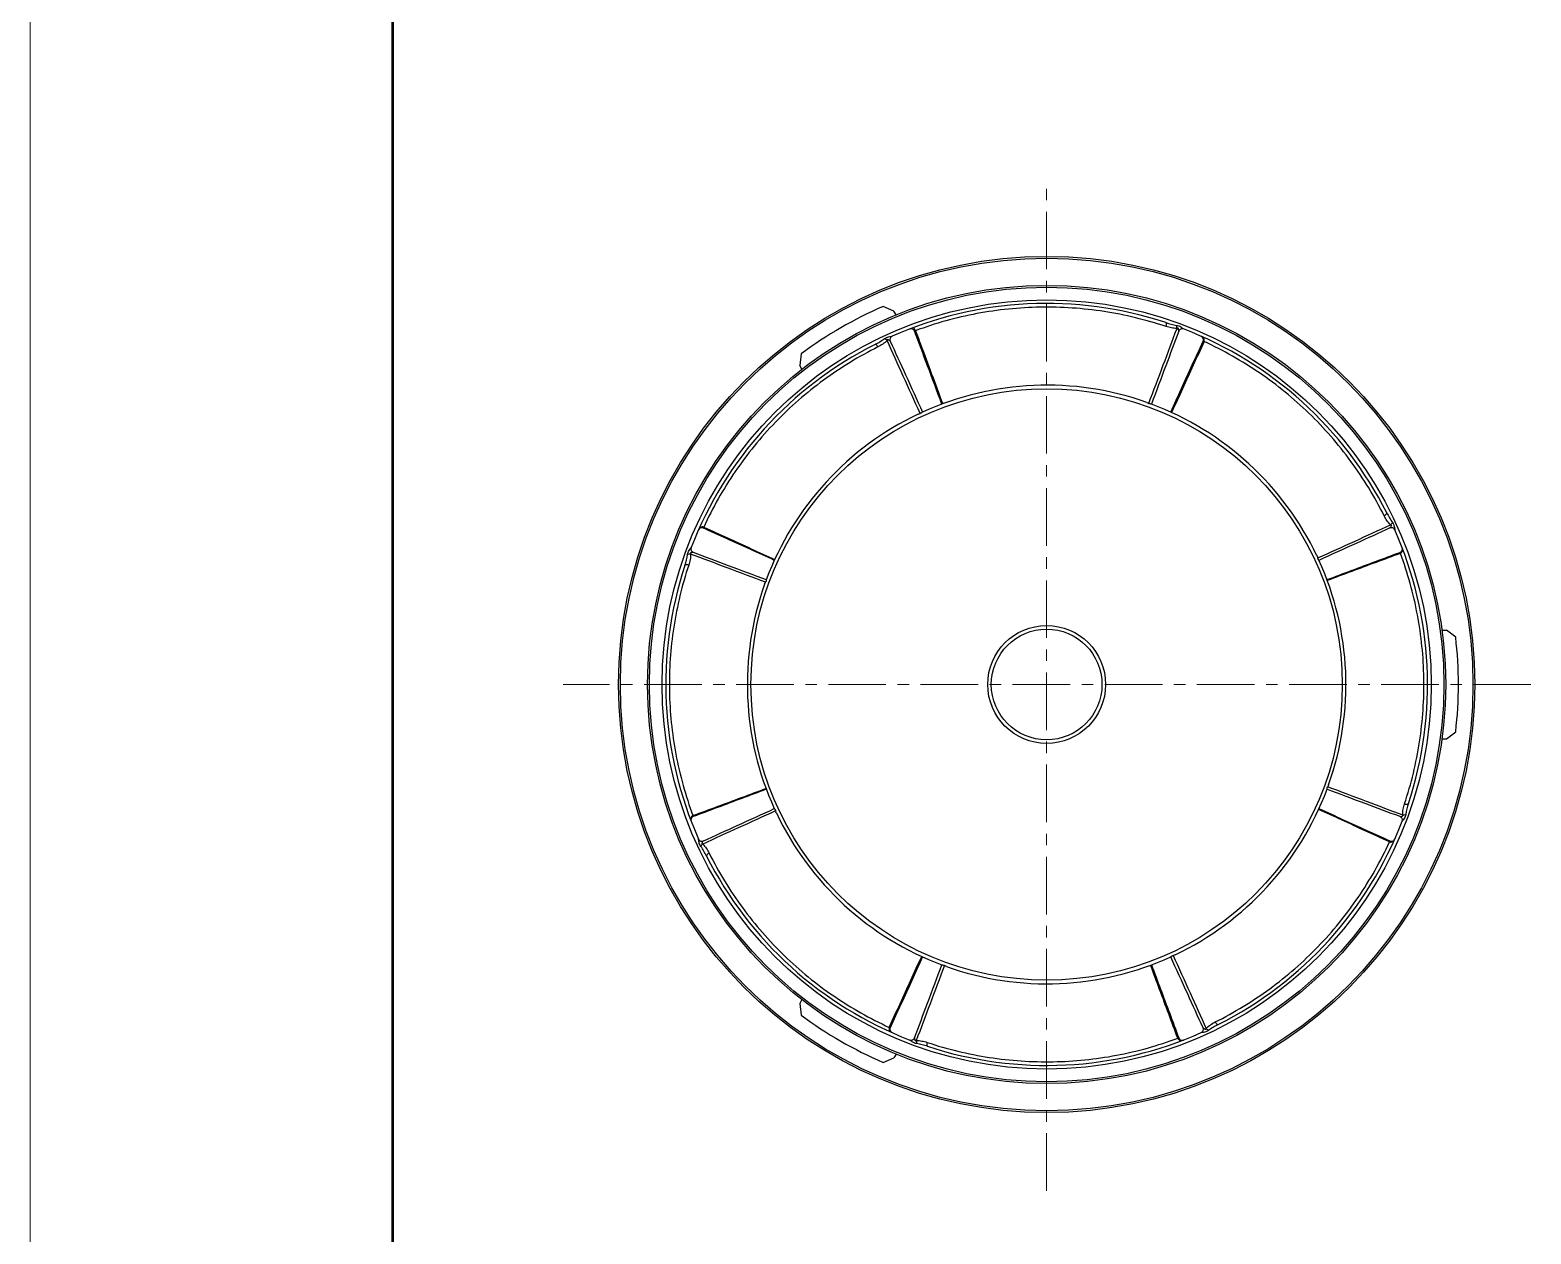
# Model space of a CAD drawing. Header units: millimetres. Extents: x 2517 to 6633, y 792 to 3241.
# Drawn here: x 2550.6 to 2633.3, y 944.8 to 1011.2 of the extents above; entities that cross this region are included whole.
import ezdxf

# ---------------------------------------------------------------- set-up
doc = ezdxf.new("R2010")
doc.units = ezdxf.units.MM
doc.linetypes.add('CENTER', pattern=[50.8, 31.75, -6.35, 6.35, -6.35])
for name, color, linetype, lineweight in [('中心线', 1, 'CENTER', 9), ('实线', 7, 'Continuous', 25), ('引导线', 6, 'Continuous', 9), ('粗实线', 9, 'Continuous', 50)]:
    doc.layers.add(name, color=color, linetype=linetype, lineweight=lineweight)

msp = doc.modelspace()

# ---------------------------------------------------------------- linework, layer by layer
at = {"layer": '中心线', "ltscale": 0.1}
for p, q in [((2606.6398, 947.2024), (2606.6398, 1002.5604)), ((2633.341, 975.1175), (2579.9779, 975.1175))]:
    msp.add_line(p, q, dxfattribs=at)
at = {"layer": '实线'}
for p, q in [((2598.2203, 995.7006), (2597.6222, 995.9495)), ((2598.3407, 995.4921), (2598.2203, 995.7006)), ((2593.1076, 993.343), (2593.0241, 992.7006)), ((2593.1445, 992.4921), (2593.0241, 992.7006)), ((2625.7875, 983.7047), (2625.8319, 983.6419)), ((2628.4343, 978.1175), (2628.6751, 978.1175)), ((2629.1897, 977.724), (2628.6751, 978.1175)), ((2628.6751, 972.1175), (2629.1897, 972.511)), ((2628.4343, 972.1175), (2628.6751, 972.1175)), ((2593.1445, 957.7429), (2593.0241, 957.5344)), ((2593.0241, 957.5344), (2593.1076, 956.892)), ((2597.6222, 954.2855), (2598.2203, 954.5344)), ((2598.3407, 954.7429), (2598.2203, 954.5344))]:
    msp.add_line(p, q, dxfattribs=at)
at = {"layer": '实线', "flags": 128}
for points in [[(2599.4114, 994.6195), (2599.3963, 994.6557), (2599.3787, 994.6895), (2599.3594, 994.7195), (2599.3392, 994.7446), (2599.3187, 994.7637), (2599.2989, 994.7762), (2599.2804, 994.7816), (2599.264, 994.7796)], [(2613.2209, 994.8487), (2613.2317, 994.8863), (2613.2391, 994.9234), (2613.2428, 994.9587), (2613.2428, 994.9907), (2613.239, 995.0182), (2613.2315, 995.0401), (2613.2207, 995.0557), (2613.2069, 995.0643)], [(2597.3413, 993.7231), (2597.3223, 993.7573), (2597.3013, 993.7888), (2597.2791, 993.8164), (2597.2564, 993.839), (2597.2343, 993.8557), (2597.2134, 993.866), (2597.1948, 993.8693), (2597.179, 993.8657)], [(2625.2454, 984.4161), (2625.2796, 984.435), (2625.3111, 984.456), (2625.3387, 984.4783), (2625.3613, 984.5009), (2625.378, 984.5231), (2625.3882, 984.5439), (2625.3916, 984.5626), (2625.3879, 984.5784)], [(2586.9086, 981.6986), (2586.871, 981.7094), (2586.8339, 981.7168), (2586.7987, 981.7205), (2586.7667, 981.7205), (2586.7392, 981.7167), (2586.7172, 981.7092), (2586.7016, 981.6984), (2586.6931, 981.6846)], [(2626.371, 968.5365), (2626.4086, 968.5257), (2626.4457, 968.5183), (2626.481, 968.5145), (2626.513, 968.5145), (2626.5405, 968.5184), (2626.5624, 968.5258), (2626.578, 968.5367), (2626.5866, 968.5504)], [(2588.0342, 965.819), (2588, 965.8), (2587.9686, 965.779), (2587.941, 965.7568), (2587.9184, 965.7341), (2587.9016, 965.712), (2587.8914, 965.6911), (2587.888, 965.6725), (2587.8917, 965.6567)], [(2615.9384, 956.5119), (2615.9573, 956.4778), (2615.9783, 956.4463), (2616.0006, 956.4187), (2616.0232, 956.3961), (2616.0454, 956.3793), (2616.0662, 956.3691), (2616.0849, 956.3657), (2616.1007, 956.3694)], [(2600.0587, 955.3863), (2600.048, 955.3488), (2600.0406, 955.3116), (2600.0368, 955.2764), (2600.0368, 955.2444), (2600.0407, 955.2169), (2600.0481, 955.1949), (2600.059, 955.1794), (2600.0727, 955.1708)]]:
    msp.add_lwpolyline(points, dxfattribs=at)
at = {"layer": '实线'}
for radius in [23.6, 23.5, 22, 21.9, 21.2, 16.3, 3.25, 3.05]:
    msp.add_circle((2606.6398, 975.1175), radius, dxfattribs=at)
for centre, radius, start, end in [((2606.6398, 975.1175), 22.7, 113.406579, 126.593421), ((2606.6398, 975.1175), 21, 71.776882, 113.949176), ((2599.1685, 994.5294), 0.2, 20.5, 111.050929), ((2613.3872, 994.7626), 0.4416, 357.935503, 20.031796), ((2614.1111, 994.5294), 0.2, 68.949071, 159.5), ((2614.1111, 994.5294), 0.2, 68.953832, 159.499877), ((2606.6398, 975.1175), 21, 26.776882, 68.949176), ((2606.6398, 975.1175), 21, 116.776882, 158.949176), ((2597.5197, 993.7797), 0.4416, 42.936558, 65.030763), ((2598.1966, 994.1268), 0.2, 113.949071, 204.5), ((2598.1966, 994.1268), 0.2, 113.952642, 204.50108), ((2614.757, 992.8133), 1.3298, 65.024338, 67.571015), ((2613.8917, 990.9149), 3.4171, 65.311396, 66.302282), ((2606.6398, 975.1175), 16.5, 70.424279, 114.508008), ((2606.6398, 975.1175), 16.5, 25.424279, 69.508008), ((2606.6398, 975.1175), 16.5, 115.424279, 159.508008), ((2625.302, 984.2376), 0.4416, 312.936558, 335.030763), ((2590.8425, 982.3694), 3.4171, 155.311396, 156.302282), ((2588.9441, 983.2348), 1.3298, 155.024338, 157.571015), ((2625.6491, 983.5608), 0.2, 23.949071, 114.5), ((2625.6491, 983.5608), 0.2, 23.952642, 114.50108), ((2606.6398, 975.1175), 21, 341.776882, 23.949176), ((2586.9948, 981.8649), 0.4416, 87.935503, 110.031796), ((2587.228, 982.5888), 0.2, 158.949071, 249.5), ((2587.228, 982.5888), 0.2, 158.953832, 249.499877), ((2624.8891, 981.8893), 1.3333, 20.028598, 22.568577), ((2622.883, 981.1392), 3.476, 20.320157, 21.294252), ((2606.6398, 975.1175), 21, 161.776882, 203.949176), ((2606.6398, 975.1175), 16.5, 340.424279, 24.508008), ((2606.6398, 975.1175), 16.5, 160.424279, 204.508008), ((2606.6398, 975.1175), 22.7, 353.406579, 6.593421), ((2606.6398, 975.1175), 16.5, 295.424279, 339.508008), ((2590.3966, 969.0959), 3.476, 200.320157, 201.294252), ((2588.3905, 968.3458), 1.3333, 200.028598, 202.568577), ((2606.6398, 975.1175), 16.5, 205.424279, 249.508008), ((2606.6398, 975.1175), 21, 296.776882, 338.949176), ((2626.0517, 967.6462), 0.2, 338.949071, 69.5), ((2626.0517, 967.6462), 0.2, 338.953832, 69.499877), ((2626.2849, 968.3702), 0.4416, 267.935503, 290.031796), ((2587.6306, 966.6743), 0.2, 203.949071, 294.5), ((2587.6306, 966.6743), 0.2, 203.952642, 294.50108), ((2587.9776, 965.9974), 0.4416, 132.936558, 155.030763), ((2624.3356, 967.0003), 1.3298, 335.024338, 337.571015), ((2622.4372, 967.8657), 3.4171, 335.311396, 336.302282), ((2606.6398, 975.1175), 21, 206.776882, 248.949176), ((2606.6398, 975.1175), 16.5, 250.424279, 294.508008), ((2606.6398, 975.1175), 22.7, 233.406579, 246.593421), ((2599.388, 959.3202), 3.4171, 245.311396, 246.302282), ((2598.5226, 957.4218), 1.3298, 245.024338, 247.571015), ((2606.6398, 975.1175), 21, 251.776882, 293.949176), ((2615.083, 956.1083), 0.2, 293.949071, 24.5), ((2615.0831, 956.1083), 0.2, 293.952642, 24.50108), ((2615.7599, 956.4553), 0.4416, 222.936558, 245.030763), ((2599.1685, 955.7057), 0.2, 248.949071, 339.5), ((2599.1685, 955.7057), 0.2, 248.953832, 339.499877), ((2599.8925, 955.4725), 0.4416, 177.935503, 200.031796), ((2613.4116, 956.8682), 1.3333, 290.028598, 292.568577), ((2612.6615, 958.8743), 3.476, 290.320157, 291.294252)]:
    msp.add_arc(centre, radius, start, end, dxfattribs=at)
for points, knots in [([(2613.2209, 994.8487), (2612.1126, 995.2182), (2610.9709, 995.4954), (2609.2187, 995.7649), (2608.6316, 995.8296), (2607.4596, 995.9088), (2606.8737, 995.9236), (2605.1188, 995.8938), (2603.9525, 995.7755), (2602.2192, 995.4495), (2601.6436, 995.3157), (2600.5137, 995.002), (2599.9577, 994.822), (2599.4114, 994.6195)], [0, 0, 0, 0, 0.25, 0.25, 0.375, 0.375, 0.5, 0.5, 0.75, 0.75, 0.875, 0.875, 1, 1, 1, 1]), ([(2612.2745, 990.6138), (2612.54, 991.3193), (2612.8054, 992.0249), (2613.0708, 992.7305), (2613.3234, 993.4026), (2613.576, 994.0746), (2613.8285, 994.7467)], [0, 0, 0, 0, 0.0022615971, 0.0022615971, 0.0022615971, 0.0044154381, 0.0044154381, 0.0044154381, 0.0044154381]), ([(2613.8285, 994.7467), (2613.7234, 994.7429), (2613.6211, 994.7536), (2613.419, 994.7898), (2613.319, 994.816), (2613.2209, 994.8487)], [0, 0, 0, 0, 0.5, 0.5, 1, 1, 1, 1]), ([(2613.802, 994.9139), (2613.8821, 994.9019), (2613.9629, 994.8725), (2614.0657, 994.8087), (2614.0977, 994.785), (2614.1398, 994.7516), (2614.153, 994.7408), (2614.1742, 994.7231), (2614.1823, 994.7163), (2614.1829, 994.716)], [0, 0, 0, 0, 0.5, 0.5, 0.75, 0.75, 0.875, 0.875, 1, 1, 1, 1]), ([(2613.9238, 994.5994), (2613.9235, 994.5997), (2613.9223, 994.6173), (2613.9188, 994.653), (2613.9165, 994.6727), (2613.9083, 994.7127), (2613.9039, 994.7348), (2613.8805, 994.7579), (2613.8686, 994.7609), (2613.8472, 994.7571), (2613.8375, 994.7522), (2613.8285, 994.7467)], [0, 0, 0, 0, 0.25, 0.25, 0.5, 0.5, 0.75, 0.75, 0.875, 0.875, 1, 1, 1, 1]), ([(2597.8431, 994.0806), (2597.7715, 994.0037), (2597.6915, 993.9389), (2597.523, 993.8215), (2597.4338, 993.7694), (2597.3413, 993.7231)], [0, 0, 0, 0, 0.5, 0.5, 1, 1, 1, 1]), ([(2597.7062, 994.1801), (2597.7712, 994.2283), (2597.8492, 994.2646), (2597.9669, 994.2921), (2598.0064, 994.298), (2598.0597, 994.3042), (2598.0767, 994.3059), (2598.1041, 994.3084), (2598.1148, 994.3093), (2598.1154, 994.3096)], [0, 0, 0, 0, 0.5, 0.5, 0.75, 0.75, 0.875, 0.875, 1, 1, 1, 1]), ([(2598.0146, 994.0439), (2598.0142, 994.0438), (2598.0009, 994.0555), (2597.9732, 994.0782), (2597.9576, 994.0905), (2597.9235, 994.1129), (2597.9047, 994.1255), (2597.8719, 994.1253), (2597.8614, 994.119), (2597.849, 994.1012), (2597.8456, 994.0909), (2597.8431, 994.0806)], [0, 0, 0, 0, 0.25, 0.25, 0.5, 0.5, 0.75, 0.75, 0.875, 0.875, 1, 1, 1, 1]), ([(2599.6666, 990.0593), (2599.3555, 990.746), (2599.0442, 991.4326), (2598.7329, 992.1192), (2598.4364, 992.773), (2598.1398, 993.4268), (2597.8431, 994.0806)], [0, 0, 0, 0, 0.0022615971, 0.0022615971, 0.0022615971, 0.0044154381, 0.0044154381, 0.0044154381, 0.0044154381]), ([(2598.0146, 994.0438), (2598.2978, 993.4224), (2598.5811, 992.8009), (2598.8643, 992.1794), (2599.1753, 991.4969), (2599.4863, 990.8144), (2599.7974, 990.1319)], [0.0002009624, 0.0002009624, 0.0002009624, 0.0002009624, 0.0022498948, 0.0022498948, 0.0022498948, 0.0045000334, 0.0045000334, 0.0045000334, 0.0045000334]), ([(2599.4114, 994.6195), (2599.4075, 994.618), (2599.4037, 994.6166), (2599.4001, 994.6153), (2599.3912, 994.612), (2599.3831, 994.6089), (2599.3766, 994.6065), (2599.37, 994.6041), (2599.3648, 994.6022), (2599.3613, 994.601), (2599.3578, 994.5998), (2599.3559, 994.5992), (2599.3558, 994.5994)], [0, 0, 0, 0, 0.0000137191, 0.0000137191, 0.0000137191, 0.00004769988, 0.00004769988, 0.00004769988, 0.00008168269, 0.00008168269, 0.00008168269, 0.0001156705, 0.0001156705, 0.0001156705, 0.0001156705]), ([(2600.8614, 990.5726), (2600.5988, 991.275), (2600.3362, 991.9773), (2600.0736, 992.6797), (2599.8344, 993.3196), (2599.5951, 993.9595), (2599.3558, 994.5994)], [0, 0, 0, 0, 0.0022495988, 0.0022495988, 0.0022495988, 0.0042992221, 0.0042992221, 0.0042992221, 0.0042992221]), ([(2599.4114, 994.6195), (2599.5042, 994.37), (2599.597, 994.1206), (2599.6898, 993.8712), (2600.0965, 992.7777), (2600.503, 991.6841), (2600.9092, 990.5904)], [0.0002015831, 0.0002015831, 0.0002015831, 0.0002015831, 0.001, 0.001, 0.001, 0.0045001574, 0.0045001574, 0.0045001574, 0.0045001574]), ([(2613.9238, 994.5994), (2613.6846, 993.9597), (2613.4454, 993.32), (2613.2063, 992.6802), (2612.9436, 991.9777), (2612.6809, 991.2752), (2612.4182, 990.5726)], [0.0002009624, 0.0002009624, 0.0002009624, 0.0002009624, 0.0022498948, 0.0022498948, 0.0022498948, 0.0045000334, 0.0045000334, 0.0045000334, 0.0045000334]), ([(2613.4823, 990.1319), (2613.6802, 990.5663), (2613.8782, 991.0006), (2614.0761, 991.435), (2614.4722, 992.3042), (2614.8683, 993.1733), (2615.2644, 994.0425)], [0, 0, 0, 0, 0.0014321258, 0.0014321258, 0.0014321258, 0.0042976999, 0.0042976999, 0.0042976999, 0.0042976999]), ([(2615.3185, 994.0187), (2614.921, 993.1502), (2614.5234, 992.2817), (2614.1256, 991.4134), (2613.9266, 990.9791), (2613.7277, 990.5449), (2613.5286, 990.1107)], [0, 0, 0, 0, 0.002865554, 0.002865554, 0.002865554, 0.0042985741, 0.0042985741, 0.0042985741, 0.0042985741]), ([(2615.3189, 994.0196), (2615.3322, 994.0488), (2615.3357, 994.0815), (2615.3267, 994.1426), (2615.3148, 994.1713), (2615.2661, 994.248), (2615.2179, 994.2857), (2615.1642, 994.3096)], [0, 0, 0, 0, 0.25, 0.25, 0.5, 0.5, 1, 1, 1, 1]), ([(2615.265, 994.0438), (2615.2783, 994.073), (2615.2839, 994.1047), (2615.2819, 994.1627), (2615.2747, 994.1893), (2615.2417, 994.259), (2615.2058, 994.2911), (2615.1642, 994.3096)], [0, 0, 0, 0, 0.25, 0.25, 0.5, 0.5, 1, 1, 1, 1]), ([(2625.2454, 984.4161), (2624.723, 985.461), (2624.1117, 986.4644), (2623.0632, 987.8939), (2622.6938, 988.3548), (2621.9211, 989.2396), (2621.5172, 989.6643), (2620.2552, 990.8842), (2619.3469, 991.6252), (2617.8907, 992.6204), (2617.389, 992.9327), (2616.3683, 993.5099), (2615.8479, 993.7757), (2615.3185, 994.0187)], [0, 0, 0, 0, 0.25, 0.25, 0.375, 0.375, 0.5, 0.5, 0.75, 0.75, 0.875, 0.875, 1, 1, 1, 1]), ([(2597.3413, 993.7231), (2596.2963, 993.2007), (2595.293, 992.5894), (2593.8634, 991.5409), (2593.4025, 991.1715), (2592.5177, 990.3988), (2592.093, 989.9949), (2590.8732, 988.7329), (2590.1321, 987.8246), (2589.137, 986.3684), (2588.8246, 985.8667), (2588.2475, 984.846), (2587.9817, 984.3256), (2587.7386, 983.7962)], [0, 0, 0, 0, 0.25, 0.25, 0.375, 0.375, 0.5, 0.5, 0.75, 0.75, 0.875, 0.875, 1, 1, 1, 1]), ([(2612.4161, 990.5734), (2612.4139, 990.5742), (2612.4098, 990.5748), (2612.4043, 990.5755), (2612.3987, 990.5761), (2612.3915, 990.5767), (2612.3834, 990.5777), (2612.3749, 990.5787), (2612.365, 990.5801), (2612.3547, 990.5822), (2612.3443, 990.5843), (2612.3331, 990.5873), (2612.3223, 990.5911), (2612.3123, 990.5946), (2612.3023, 990.5989), (2612.2931, 990.6035), (2612.2865, 990.6068), (2612.2802, 990.6103), (2612.2745, 990.6138)], [0, 0, 0, 0, 0.00003213243, 0.00003213243, 0.00003213243, 0.00006413439, 0.00006413439, 0.00006413439, 0.00009796916, 0.00009796916, 0.00009796916, 0.00013237075, 0.00013237075, 0.00013237075, 0.00016431008, 0.00016431008, 0.00016431008, 0.00018722294, 0.00018722294, 0.00018722294, 0.00018722294]), ([(2599.7953, 990.1309), (2599.7932, 990.13), (2599.7899, 990.1275), (2599.7855, 990.124), (2599.7811, 990.1205), (2599.7756, 990.1159), (2599.7692, 990.1108), (2599.7624, 990.1055), (2599.7545, 990.0995), (2599.7457, 990.0937), (2599.7368, 990.0879), (2599.7268, 990.0821), (2599.7165, 990.0771), (2599.7069, 990.0725), (2599.6968, 990.0684), (2599.6871, 990.0652), (2599.6801, 990.0629), (2599.6731, 990.061), (2599.6666, 990.0593)], [0, 0, 0, 0, 0.00003213243, 0.00003213243, 0.00003213243, 0.00006413439, 0.00006413439, 0.00006413439, 0.00009796916, 0.00009796916, 0.00009796916, 0.00013237075, 0.00013237075, 0.00013237075, 0.00016431008, 0.00016431008, 0.00016431008, 0.00018722294, 0.00018722294, 0.00018722294, 0.00018722294]), ([(2621.5816, 982.0908), (2622.2683, 982.4019), (2622.9549, 982.7131), (2623.6415, 983.0245), (2624.2953, 983.321), (2624.9491, 983.6176), (2625.6029, 983.9143)], [0, 0, 0, 0, 0.0022615971, 0.0022615971, 0.0022615971, 0.0044154381, 0.0044154381, 0.0044154381, 0.0044154381]), ([(2625.6029, 983.9143), (2625.526, 983.9859), (2625.4612, 984.0659), (2625.3438, 984.2344), (2625.2917, 984.3235), (2625.2454, 984.4161)], [0, 0, 0, 0, 0.5, 0.5, 1, 1, 1, 1]), ([(2625.5661, 983.7428), (2625.5661, 983.7431), (2625.5778, 983.7564), (2625.6005, 983.7842), (2625.6128, 983.7998), (2625.6352, 983.8338), (2625.6478, 983.8526), (2625.6476, 983.8854), (2625.6413, 983.896), (2625.6235, 983.9084), (2625.6132, 983.9117), (2625.6029, 983.9143)], [0, 0, 0, 0, 0.25, 0.25, 0.5, 0.5, 0.75, 0.75, 0.875, 0.875, 1, 1, 1, 1]), ([(2625.7024, 984.0512), (2625.7506, 983.9862), (2625.7869, 983.9082), (2625.8144, 983.7904), (2625.8203, 983.751), (2625.8265, 983.6976), (2625.8282, 983.6806), (2625.8307, 983.6532), (2625.8316, 983.6426), (2625.8318, 983.642)], [0, 0, 0, 0, 0.5, 0.5, 0.75, 0.75, 0.875, 0.875, 1, 1, 1, 1]), ([(2587.7377, 983.7967), (2587.7085, 983.81), (2587.6759, 983.8134), (2587.6148, 983.8044), (2587.586, 983.7925), (2587.5093, 983.7438), (2587.4716, 983.6956), (2587.4478, 983.6419)], [0, 0, 0, 0, 0.25, 0.25, 0.5, 0.5, 1, 1, 1, 1]), ([(2587.7135, 983.7427), (2587.6843, 983.756), (2587.6527, 983.7616), (2587.5947, 983.7596), (2587.568, 983.7525), (2587.4984, 983.7194), (2587.4662, 983.6835), (2587.4478, 983.6419)], [0, 0, 0, 0, 0.25, 0.25, 0.5, 0.5, 1, 1, 1, 1]), ([(2591.6255, 981.96), (2591.1911, 982.1579), (2590.7567, 982.3559), (2590.3223, 982.5538), (2589.4532, 982.9499), (2588.584, 983.346), (2587.7149, 983.7421)], [0, 0, 0, 0, 0.0014321258, 0.0014321258, 0.0014321258, 0.0042976999, 0.0042976999, 0.0042976999, 0.0042976999]), ([(2587.7386, 983.7962), (2588.6072, 983.3987), (2589.4756, 983.0011), (2590.344, 982.6033), (2590.7782, 982.4043), (2591.2125, 982.2054), (2591.6467, 982.0063)], [0, 0, 0, 0, 0.002865554, 0.002865554, 0.002865554, 0.0042985741, 0.0042985741, 0.0042985741, 0.0042985741]), ([(2625.5661, 983.7427), (2624.9447, 983.4595), (2624.3232, 983.1763), (2623.7017, 982.8931), (2623.0192, 982.582), (2622.3367, 982.271), (2621.6542, 981.96)], [0.0002009624, 0.0002009624, 0.0002009624, 0.0002009624, 0.0022498948, 0.0022498948, 0.0022498948, 0.0045000334, 0.0045000334, 0.0045000334, 0.0045000334]), ([(2586.8435, 982.2798), (2586.8554, 982.3598), (2586.8849, 982.4406), (2586.9487, 982.5434), (2586.9724, 982.5754), (2587.0057, 982.6176), (2587.0166, 982.6307), (2587.0342, 982.6519), (2587.0411, 982.66), (2587.0413, 982.6606)], [0, 0, 0, 0, 0.5, 0.5, 0.75, 0.75, 0.875, 0.875, 1, 1, 1, 1]), ([(2587.0107, 982.3062), (2587.0144, 982.2012), (2587.0037, 982.0988), (2586.9675, 981.8967), (2586.9414, 981.7968), (2586.9086, 981.6986)], [0, 0, 0, 0, 0.5, 0.5, 1, 1, 1, 1]), ([(2587.1579, 982.4015), (2587.1577, 982.4012), (2587.14, 982.4), (2587.1043, 982.3965), (2587.0846, 982.3942), (2587.0447, 982.386), (2587.0225, 982.3816), (2586.9995, 982.3582), (2586.9964, 982.3463), (2587.0003, 982.3249), (2587.0052, 982.3153), (2587.0107, 982.3062)], [0, 0, 0, 0, 0.25, 0.25, 0.5, 0.5, 0.75, 0.75, 0.875, 0.875, 1, 1, 1, 1]), ([(2591.1435, 980.7522), (2590.438, 981.0177), (2589.7324, 981.2831), (2589.0268, 981.5485), (2588.3548, 981.8011), (2587.6827, 982.0537), (2587.0107, 982.3062)], [0, 0, 0, 0, 0.0022615971, 0.0022615971, 0.0022615971, 0.0044154381, 0.0044154381, 0.0044154381, 0.0044154381]), ([(2587.1579, 982.4015), (2587.7977, 982.1623), (2588.4374, 981.9231), (2589.0771, 981.684), (2589.7797, 981.4213), (2590.4822, 981.1586), (2591.1847, 980.896)], [0.0002009624, 0.0002009624, 0.0002009624, 0.0002009624, 0.0022498948, 0.0022498948, 0.0022498948, 0.0045000334, 0.0045000334, 0.0045000334, 0.0045000334]), ([(2622.0949, 980.896), (2622.542, 981.0631), (2622.9892, 981.2303), (2623.4363, 981.3975), (2624.3309, 981.732), (2625.2256, 982.0665), (2626.1203, 982.401)], [0, 0, 0, 0, 0.0014321258, 0.0014321258, 0.0014321258, 0.0042976999, 0.0042976999, 0.0042976999, 0.0042976999]), ([(2626.1417, 982.3459), (2625.2465, 982.0128), (2624.3513, 981.6799), (2623.456, 981.3472), (2623.0082, 981.1808), (2622.5605, 981.0145), (2622.1127, 980.8482)], [0, 0, 0, 0, 0.002865554, 0.002865554, 0.002865554, 0.0042985741, 0.0042985741, 0.0042985741, 0.0042985741]), ([(2626.1217, 982.4015), (2626.1517, 982.4127), (2626.1781, 982.4312), (2626.2177, 982.4736), (2626.2314, 982.4975), (2626.2573, 982.5701), (2626.2546, 982.6183), (2626.2383, 982.6607)], [0, 0, 0, 0, 0.25, 0.25, 0.5, 0.5, 1, 1, 1, 1]), ([(2626.371, 968.5365), (2626.7405, 969.6447), (2627.0177, 970.7865), (2627.2872, 972.5387), (2627.3519, 973.1259), (2627.4311, 974.2979), (2627.4459, 974.8838), (2627.416, 976.6387), (2627.2978, 977.805), (2626.9717, 979.5384), (2626.8379, 980.1139), (2626.5243, 981.2438), (2626.3442, 981.7998), (2626.1417, 982.3459)], [0, 0, 0, 0, 0.25, 0.25, 0.375, 0.375, 0.5, 0.5, 0.75, 0.75, 0.875, 0.875, 1, 1, 1, 1]), ([(2626.1427, 982.3463), (2626.1727, 982.3575), (2626.1982, 982.3782), (2626.2351, 982.4277), (2626.2471, 982.4565), (2626.2668, 982.5451), (2626.2594, 982.6059), (2626.2383, 982.6607)], [0, 0, 0, 0, 0.25, 0.25, 0.5, 0.5, 1, 1, 1, 1]), ([(2586.9086, 981.6986), (2586.5391, 980.5903), (2586.2619, 979.4486), (2585.9925, 977.6963), (2585.9278, 977.1092), (2585.8485, 975.9372), (2585.8338, 975.3513), (2585.8636, 973.5964), (2585.9819, 972.4301), (2586.3079, 970.6967), (2586.4417, 970.1211), (2586.7554, 968.9913), (2586.9354, 968.4353), (2587.1379, 967.8891)], [0, 0, 0, 0, 0.25, 0.25, 0.375, 0.375, 0.5, 0.5, 0.75, 0.75, 0.875, 0.875, 1, 1, 1, 1]), ([(2621.6532, 981.9621), (2621.6523, 981.9641), (2621.6498, 981.9675), (2621.6463, 981.9719), (2621.6428, 981.9762), (2621.6382, 981.9817), (2621.6331, 981.9881), (2621.6278, 981.9949), (2621.6218, 982.0029), (2621.616, 982.0116), (2621.6101, 982.0205), (2621.6043, 982.0305), (2621.5994, 982.0408), (2621.5948, 982.0504), (2621.5907, 982.0605), (2621.5875, 982.0703), (2621.5852, 982.0773), (2621.5833, 982.0842), (2621.5816, 982.0908)], [0, 0, 0, 0, 0.00003213243, 0.00003213243, 0.00003213243, 0.00006413439, 0.00006413439, 0.00006413439, 0.00009796916, 0.00009796916, 0.00009796916, 0.00013237075, 0.00013237075, 0.00013237075, 0.00016431008, 0.00016431008, 0.00016431008, 0.00018722294, 0.00018722294, 0.00018722294, 0.00018722294]), ([(2591.1839, 980.8938), (2591.1831, 980.8916), (2591.1825, 980.8875), (2591.1819, 980.882), (2591.1813, 980.8764), (2591.1807, 980.8692), (2591.1797, 980.8611), (2591.1787, 980.8526), (2591.1773, 980.8427), (2591.1752, 980.8324), (2591.173, 980.822), (2591.1701, 980.8108), (2591.1663, 980.8), (2591.1628, 980.79), (2591.1585, 980.78), (2591.1539, 980.7708), (2591.1506, 980.7642), (2591.147, 980.7579), (2591.1435, 980.7522)], [0, 0, 0, 0, 0.00003213243, 0.00003213243, 0.00003213243, 0.00006413439, 0.00006413439, 0.00006413439, 0.00009796916, 0.00009796916, 0.00009796916, 0.00013237075, 0.00013237075, 0.00013237075, 0.00016431008, 0.00016431008, 0.00016431008, 0.00018722294, 0.00018722294, 0.00018722294, 0.00018722294]), ([(2587.1379, 967.8891), (2588.0331, 968.2222), (2588.9284, 968.5551), (2589.8237, 968.8879), (2590.2714, 969.0542), (2590.7192, 969.2206), (2591.167, 969.3869)], [0, 0, 0, 0, 0.002865554, 0.002865554, 0.002865554, 0.0042985741, 0.0042985741, 0.0042985741, 0.0042985741]), ([(2591.1847, 969.3391), (2590.7376, 969.1719), (2590.2905, 969.0048), (2589.8434, 968.8376), (2588.9487, 968.5031), (2588.054, 968.1686), (2587.1594, 967.8341)], [0, 0, 0, 0, 0.0014321258, 0.0014321258, 0.0014321258, 0.0042976999, 0.0042976999, 0.0042976999, 0.0042976999]), ([(2626.1217, 967.8336), (2625.482, 968.0727), (2624.8423, 968.3119), (2624.2025, 968.5511), (2623.5, 968.8138), (2622.7975, 969.0764), (2622.0949, 969.3391)], [0.0002009624, 0.0002009624, 0.0002009624, 0.0002009624, 0.0022498948, 0.0022498948, 0.0022498948, 0.0045000334, 0.0045000334, 0.0045000334, 0.0045000334]), ([(2622.0957, 969.3413), (2622.0965, 969.3434), (2622.0971, 969.3475), (2622.0977, 969.3531), (2622.0984, 969.3586), (2622.099, 969.3658), (2622.0999, 969.3739), (2622.1009, 969.3825), (2622.1023, 969.3924), (2622.1045, 969.4026), (2622.1066, 969.4131), (2622.1096, 969.4242), (2622.1133, 969.435), (2622.1169, 969.4451), (2622.1212, 969.4551), (2622.1258, 969.4642), (2622.1291, 969.4708), (2622.1326, 969.4771), (2622.1361, 969.4829)], [0, 0, 0, 0, 0.00003213243, 0.00003213243, 0.00003213243, 0.00006413439, 0.00006413439, 0.00006413439, 0.00009796916, 0.00009796916, 0.00009796916, 0.00013237075, 0.00013237075, 0.00013237075, 0.00016431008, 0.00016431008, 0.00016431008, 0.00018722294, 0.00018722294, 0.00018722294, 0.00018722294]), ([(2622.1361, 969.4829), (2622.8416, 969.2173), (2623.5472, 968.9519), (2624.2528, 968.6866), (2624.9248, 968.4339), (2625.5969, 968.1814), (2626.269, 967.9289)], [0, 0, 0, 0, 0.0022615971, 0.0022615971, 0.0022615971, 0.0044154381, 0.0044154381, 0.0044154381, 0.0044154381]), ([(2587.7135, 966.4923), (2588.335, 966.7755), (2588.9565, 967.0588), (2589.5779, 967.342), (2590.2604, 967.653), (2590.943, 967.9641), (2591.6255, 968.2751)], [0.0002009624, 0.0002009624, 0.0002009624, 0.0002009624, 0.0022498948, 0.0022498948, 0.0022498948, 0.0045000334, 0.0045000334, 0.0045000334, 0.0045000334]), ([(2591.6264, 968.273), (2591.6274, 968.2709), (2591.6298, 968.2676), (2591.6333, 968.2632), (2591.6368, 968.2588), (2591.6415, 968.2533), (2591.6465, 968.2469), (2591.6519, 968.2401), (2591.6579, 968.2322), (2591.6636, 968.2234), (2591.6695, 968.2145), (2591.6753, 968.2045), (2591.6803, 968.1942), (2591.6849, 968.1846), (2591.6889, 968.1745), (2591.6921, 968.1648), (2591.6944, 968.1578), (2591.6964, 968.1508), (2591.698, 968.1443)], [0, 0, 0, 0, 0.00003213243, 0.00003213243, 0.00003213243, 0.00006413439, 0.00006413439, 0.00006413439, 0.00009796916, 0.00009796916, 0.00009796916, 0.00013237075, 0.00013237075, 0.00013237075, 0.00016431008, 0.00016431008, 0.00016431008, 0.00018722294, 0.00018722294, 0.00018722294, 0.00018722294]), ([(2625.541, 966.4388), (2624.6725, 966.8363), (2623.804, 967.2339), (2622.9357, 967.6318), (2622.5014, 967.8307), (2622.0672, 968.0297), (2621.633, 968.2287)], [0, 0, 0, 0, 0.002865554, 0.002865554, 0.002865554, 0.0042985741, 0.0042985741, 0.0042985741, 0.0042985741]), ([(2621.6542, 968.2751), (2622.0886, 968.0771), (2622.5229, 967.8792), (2622.9573, 967.6812), (2623.8265, 967.2851), (2624.6956, 966.889), (2625.5648, 966.4929)], [0, 0, 0, 0, 0.0014321258, 0.0014321258, 0.0014321258, 0.0042976999, 0.0042976999, 0.0042976999, 0.0042976999]), ([(2626.269, 967.9289), (2626.2652, 968.0339), (2626.2759, 968.1363), (2626.3121, 968.3384), (2626.3383, 968.4383), (2626.371, 968.5365)], [0, 0, 0, 0, 0.5, 0.5, 1, 1, 1, 1]), ([(2587.1369, 967.8888), (2587.1069, 967.8776), (2587.0814, 967.8569), (2587.0445, 967.8074), (2587.0326, 967.7786), (2587.0128, 967.6899), (2587.0202, 967.6292), (2587.0413, 967.5744)], [0, 0, 0, 0, 0.25, 0.25, 0.5, 0.5, 1, 1, 1, 1]), ([(2587.1579, 967.8336), (2587.1279, 967.8223), (2587.1016, 967.8039), (2587.062, 967.7615), (2587.0482, 967.7375), (2587.0223, 967.6649), (2587.025, 967.6168), (2587.0413, 967.5744)], [0, 0, 0, 0, 0.25, 0.25, 0.5, 0.5, 1, 1, 1, 1]), ([(2591.698, 968.1443), (2591.0113, 967.8332), (2590.3247, 967.522), (2589.6382, 967.2106), (2588.9843, 966.9141), (2588.3305, 966.6175), (2587.6768, 966.3208)], [0, 0, 0, 0, 0.0022615971, 0.0022615971, 0.0022615971, 0.0044154381, 0.0044154381, 0.0044154381, 0.0044154381]), ([(2626.1217, 967.8336), (2626.122, 967.8338), (2626.1396, 967.835), (2626.1753, 967.8385), (2626.195, 967.8409), (2626.235, 967.8491), (2626.2571, 967.8535), (2626.2802, 967.8769), (2626.2832, 967.8887), (2626.2794, 967.9101), (2626.2744, 967.9198), (2626.269, 967.9289)], [0, 0, 0, 0, 0.25, 0.25, 0.5, 0.5, 0.75, 0.75, 0.875, 0.875, 1, 1, 1, 1]), ([(2626.4361, 967.9553), (2626.4242, 967.8752), (2626.3948, 967.7945), (2626.331, 967.6917), (2626.3073, 967.6597), (2626.2739, 967.6175), (2626.2631, 967.6043), (2626.2454, 967.5832), (2626.2386, 967.575), (2626.2383, 967.5744)], [0, 0, 0, 0, 0.5, 0.5, 0.75, 0.75, 0.875, 0.875, 1, 1, 1, 1]), ([(2587.5772, 966.1839), (2587.5291, 966.2489), (2587.4928, 966.3269), (2587.4652, 966.4447), (2587.4593, 966.4841), (2587.4531, 966.5375), (2587.4515, 966.5544), (2587.449, 966.5819), (2587.4481, 966.5925), (2587.4478, 966.5931)], [0, 0, 0, 0, 0.5, 0.5, 0.75, 0.75, 0.875, 0.875, 1, 1, 1, 1]), ([(2625.5419, 966.4384), (2625.5711, 966.4251), (2625.6038, 966.4217), (2625.6648, 966.4306), (2625.6936, 966.4425), (2625.7703, 966.4912), (2625.808, 966.5394), (2625.8319, 966.5931)], [0, 0, 0, 0, 0.25, 0.25, 0.5, 0.5, 1, 1, 1, 1]), ([(2625.5661, 966.4923), (2625.5953, 966.479), (2625.627, 966.4734), (2625.685, 966.4754), (2625.7116, 966.4826), (2625.7812, 966.5156), (2625.8134, 966.5516), (2625.8319, 966.5931)], [0, 0, 0, 0, 0.25, 0.25, 0.5, 0.5, 1, 1, 1, 1]), ([(2587.7135, 966.4923), (2587.7135, 966.4919), (2587.7019, 966.4786), (2587.6791, 966.4509), (2587.6668, 966.4353), (2587.6444, 966.4012), (2587.6318, 966.3824), (2587.6321, 966.3496), (2587.6383, 966.3391), (2587.6562, 966.3267), (2587.6665, 966.3233), (2587.6768, 966.3208)], [0, 0, 0, 0, 0.25, 0.25, 0.5, 0.5, 0.75, 0.75, 0.875, 0.875, 1, 1, 1, 1]), ([(2587.6768, 966.3208), (2587.7537, 966.2492), (2587.8185, 966.1692), (2587.9358, 966.0007), (2587.988, 965.9115), (2588.0342, 965.819)], [0, 0, 0, 0, 0.5, 0.5, 1, 1, 1, 1]), ([(2588.0342, 965.819), (2588.5566, 964.774), (2589.168, 963.7707), (2590.2165, 962.3411), (2590.5859, 961.8802), (2591.3586, 960.9954), (2591.7624, 960.5707), (2593.0244, 959.3509), (2593.9328, 958.6098), (2595.389, 957.6147), (2595.8906, 957.3023), (2596.9113, 956.7252), (2597.4318, 956.4594), (2597.9611, 956.2164)], [0, 0, 0, 0, 0.25, 0.25, 0.375, 0.375, 0.5, 0.5, 0.75, 0.75, 0.875, 0.875, 1, 1, 1, 1]), ([(2615.9384, 956.5119), (2616.9833, 957.0343), (2617.9867, 957.6457), (2619.4162, 958.6942), (2619.8771, 959.0636), (2620.7619, 959.8363), (2621.1866, 960.2402), (2622.4065, 961.5022), (2623.1475, 962.4105), (2624.1427, 963.8667), (2624.455, 964.3683), (2625.0322, 965.389), (2625.298, 965.9095), (2625.541, 966.4388)], [0, 0, 0, 0, 0.25, 0.25, 0.375, 0.375, 0.5, 0.5, 0.75, 0.75, 0.875, 0.875, 1, 1, 1, 1]), ([(2597.9611, 956.2164), (2598.3586, 957.0849), (2598.7562, 957.9533), (2599.1541, 958.8217), (2599.353, 959.2559), (2599.552, 959.6902), (2599.751, 960.1244)], [0, 0, 0, 0, 0.002865554, 0.002865554, 0.002865554, 0.0042985741, 0.0042985741, 0.0042985741, 0.0042985741]), ([(2599.7974, 960.1032), (2599.5994, 959.6688), (2599.4015, 959.2344), (2599.2035, 958.8), (2598.8074, 957.9309), (2598.4113, 957.0617), (2598.0152, 956.1926)], [0, 0, 0, 0, 0.0014321258, 0.0014321258, 0.0014321258, 0.0042976999, 0.0042976999, 0.0042976999, 0.0042976999]), ([(2615.265, 956.1912), (2614.9818, 956.8127), (2614.6986, 957.4342), (2614.4154, 958.0556), (2614.1043, 958.7382), (2613.7933, 959.4207), (2613.4823, 960.1032)], [0.0002009624, 0.0002009624, 0.0002009624, 0.0002009624, 0.0022498948, 0.0022498948, 0.0022498948, 0.0045000334, 0.0045000334, 0.0045000334, 0.0045000334]), ([(2613.4844, 960.1041), (2613.4864, 960.1051), (2613.4898, 960.1075), (2613.4941, 960.111), (2613.4985, 960.1146), (2613.504, 960.1192), (2613.5104, 960.1242), (2613.5172, 960.1296), (2613.5252, 960.1356), (2613.5339, 960.1413), (2613.5428, 960.1472), (2613.5528, 960.153), (2613.5631, 960.158), (2613.5727, 960.1626), (2613.5828, 960.1666), (2613.5925, 960.1698), (2613.5996, 960.1721), (2613.6065, 960.1741), (2613.613, 960.1757)], [0, 0, 0, 0, 0.00003213243, 0.00003213243, 0.00003213243, 0.00006413439, 0.00006413439, 0.00006413439, 0.00009796916, 0.00009796916, 0.00009796916, 0.00013237075, 0.00013237075, 0.00013237075, 0.00016431008, 0.00016431008, 0.00016431008, 0.00018722294, 0.00018722294, 0.00018722294, 0.00018722294]), ([(2613.613, 960.1757), (2613.9242, 959.4891), (2614.2354, 958.8024), (2614.5468, 958.1159), (2614.8433, 957.462), (2615.1399, 956.8082), (2615.4366, 956.1545)], [0, 0, 0, 0, 0.0022615971, 0.0022615971, 0.0022615971, 0.0044154381, 0.0044154381, 0.0044154381, 0.0044154381]), ([(2599.3558, 955.6356), (2599.595, 956.2754), (2599.8342, 956.9151), (2600.0734, 957.5548), (2600.3361, 958.2574), (2600.5987, 958.9599), (2600.8614, 959.6624)], [0.0002009624, 0.0002009624, 0.0002009624, 0.0002009624, 0.0022498948, 0.0022498948, 0.0022498948, 0.0045000334, 0.0045000334, 0.0045000334, 0.0045000334]), ([(2601.0052, 959.6213), (2600.7396, 958.9157), (2600.4742, 958.2101), (2600.2089, 957.5045), (2599.9562, 956.8325), (2599.7037, 956.1605), (2599.4512, 955.4884)], [0, 0, 0, 0, 0.0022615971, 0.0022615971, 0.0022615971, 0.0044154381, 0.0044154381, 0.0044154381, 0.0044154381]), ([(2600.8636, 959.6616), (2600.8657, 959.6608), (2600.8698, 959.6602), (2600.8754, 959.6596), (2600.8809, 959.659), (2600.8881, 959.6584), (2600.8962, 959.6574), (2600.9048, 959.6564), (2600.9146, 959.655), (2600.9249, 959.6529), (2600.9354, 959.6508), (2600.9465, 959.6478), (2600.9573, 959.644), (2600.9674, 959.6405), (2600.9774, 959.6362), (2600.9865, 959.6316), (2600.9931, 959.6283), (2600.9994, 959.6247), (2601.0052, 959.6213)], [0, 0, 0, 0, 0.00003213243, 0.00003213243, 0.00003213243, 0.00006413439, 0.00006413439, 0.00006413439, 0.00009796916, 0.00009796916, 0.00009796916, 0.00013237075, 0.00013237075, 0.00013237075, 0.00016431008, 0.00016431008, 0.00016431008, 0.00018722294, 0.00018722294, 0.00018722294, 0.00018722294]), ([(2613.8682, 955.6156), (2613.5351, 956.5108), (2613.2022, 957.4061), (2612.8695, 958.3014), (2612.7031, 958.7491), (2612.5368, 959.1969), (2612.3705, 959.6447)], [0, 0, 0, 0, 0.002865554, 0.002865554, 0.002865554, 0.0042985741, 0.0042985741, 0.0042985741, 0.0042985741]), ([(2612.4182, 959.6624), (2612.5854, 959.2153), (2612.7526, 958.7682), (2612.9198, 958.3211), (2613.2543, 957.4264), (2613.5888, 956.5317), (2613.9233, 955.6371)], [0, 0, 0, 0, 0.0014321258, 0.0014321258, 0.0014321258, 0.0042976999, 0.0042976999, 0.0042976999, 0.0042976999]), ([(2597.9607, 956.2154), (2597.9474, 956.1862), (2597.944, 956.1536), (2597.9529, 956.0925), (2597.9648, 956.0637), (2598.0135, 955.987), (2598.0617, 955.9493), (2598.1154, 955.9255)], [0, 0, 0, 0, 0.25, 0.25, 0.5, 0.5, 1, 1, 1, 1]), ([(2598.0146, 956.1912), (2598.0013, 956.162), (2597.9957, 956.1304), (2597.9977, 956.0724), (2598.0049, 956.0457), (2598.0379, 955.9761), (2598.0739, 955.9439), (2598.1154, 955.9255)], [0, 0, 0, 0, 0.25, 0.25, 0.5, 0.5, 1, 1, 1, 1]), ([(2615.5735, 956.055), (2615.5084, 956.0068), (2615.4305, 955.9705), (2615.3127, 955.9429), (2615.2733, 955.937), (2615.2199, 955.9308), (2615.2029, 955.9292), (2615.1755, 955.9267), (2615.1649, 955.9258), (2615.1643, 955.9255)], [0, 0, 0, 0, 0.5, 0.5, 0.75, 0.75, 0.875, 0.875, 1, 1, 1, 1]), ([(2615.2651, 956.1912), (2615.2654, 956.1912), (2615.2787, 956.1796), (2615.3065, 956.1568), (2615.3221, 956.1445), (2615.3561, 956.1221), (2615.3749, 956.1095), (2615.4077, 956.1098), (2615.4183, 956.116), (2615.4307, 956.1339), (2615.434, 956.1442), (2615.4366, 956.1545)], [0, 0, 0, 0, 0.25, 0.25, 0.5, 0.5, 0.75, 0.75, 0.875, 0.875, 1, 1, 1, 1]), ([(2615.4366, 956.1545), (2615.5082, 956.2314), (2615.5881, 956.2962), (2615.7567, 956.4135), (2615.8458, 956.4657), (2615.9384, 956.5119)], [0, 0, 0, 0, 0.5, 0.5, 1, 1, 1, 1]), ([(2599.4776, 955.3212), (2599.3975, 955.3331), (2599.3168, 955.3626), (2599.214, 955.4264), (2599.182, 955.4501), (2599.1398, 955.4834), (2599.1266, 955.4943), (2599.1055, 955.5119), (2599.0973, 955.5188), (2599.0967, 955.519)], [0, 0, 0, 0, 0.5, 0.5, 0.75, 0.75, 0.875, 0.875, 1, 1, 1, 1]), ([(2599.3559, 955.6356), (2599.3561, 955.6354), (2599.3573, 955.6177), (2599.3608, 955.582), (2599.3632, 955.5623), (2599.3714, 955.5224), (2599.3758, 955.5002), (2599.3992, 955.4772), (2599.411, 955.4741), (2599.4324, 955.478), (2599.4421, 955.4829), (2599.4512, 955.4884)], [0, 0, 0, 0, 0.25, 0.25, 0.5, 0.5, 0.75, 0.75, 0.875, 0.875, 1, 1, 1, 1]), ([(2599.4512, 955.4884), (2599.5562, 955.4921), (2599.6586, 955.4814), (2599.8607, 955.4452), (2599.9606, 955.4191), (2600.0587, 955.3863)], [0, 0, 0, 0, 0.5, 0.5, 1, 1, 1, 1]), ([(2600.0587, 955.3863), (2601.167, 955.0168), (2602.3088, 954.7396), (2604.061, 954.4702), (2604.6482, 954.4055), (2605.8202, 954.3262), (2606.4061, 954.3115), (2608.161, 954.3413), (2609.3273, 954.4596), (2611.0606, 954.7856), (2611.6362, 954.9195), (2612.7661, 955.2331), (2613.3221, 955.4131), (2613.8682, 955.6156)], [0, 0, 0, 0, 0.25, 0.25, 0.375, 0.375, 0.5, 0.5, 0.75, 0.75, 0.875, 0.875, 1, 1, 1, 1]), ([(2613.8686, 955.6147), (2613.8798, 955.5846), (2613.9005, 955.5591), (2613.95, 955.5222), (2613.9787, 955.5103), (2614.0674, 955.4905), (2614.1282, 955.4979), (2614.183, 955.519)], [0, 0, 0, 0, 0.25, 0.25, 0.5, 0.5, 1, 1, 1, 1]), ([(2613.9238, 955.6356), (2613.935, 955.6056), (2613.9535, 955.5793), (2613.9959, 955.5397), (2614.0198, 955.5259), (2614.0924, 955.5), (2614.1406, 955.5027), (2614.183, 955.519)], [0, 0, 0, 0, 0.25, 0.25, 0.5, 0.5, 1, 1, 1, 1])]:
    msp.add_open_spline(points, degree=3, knots=knots, dxfattribs=at)
for points in [[(2613.2069, 995.0643), (2613.4016, 995.0002), (2613.5992, 994.944), (2613.802, 994.9139)], [(2614.1829, 994.716), (2614.183, 994.716), (2614.183, 994.716), (2614.183, 994.716)], [(2597.179, 993.8657), (2597.3619, 993.958), (2597.5414, 994.058), (2597.7062, 994.1801)], [(2598.1154, 994.3096), (2598.1154, 994.3096), (2598.1154, 994.3096), (2598.1154, 994.3096)], [(2615.2644, 994.0425), (2615.2646, 994.0429), (2615.2648, 994.0434), (2615.265, 994.0438)], [(2615.3189, 994.0196), (2615.3188, 994.0193), (2615.3187, 994.019), (2615.3185, 994.0187)], [(2612.1682, 990.6638), (2612.2053, 990.6506), (2612.2408, 990.6341), (2612.2745, 990.6138)], [(2612.4182, 990.5726), (2612.4182, 990.5726), (2612.4175, 990.5729), (2612.4161, 990.5734)], [(2599.5561, 990.0196), (2599.5917, 990.0365), (2599.6285, 990.0499), (2599.6666, 990.0593)], [(2599.7974, 990.1319), (2599.7974, 990.1319), (2599.7967, 990.1316), (2599.7953, 990.1309)], [(2625.3879, 984.5784), (2625.4803, 984.3954), (2625.5803, 984.216), (2625.7024, 984.0512)], [(2587.7149, 983.7421), (2587.7144, 983.7423), (2587.714, 983.7425), (2587.7135, 983.7427)], [(2587.7377, 983.7967), (2587.738, 983.7965), (2587.7383, 983.7964), (2587.7386, 983.7962)], [(2625.8318, 983.642), (2625.8319, 983.642), (2625.8319, 983.6419), (2625.8319, 983.6419)], [(2586.6931, 981.6846), (2586.7571, 981.8793), (2586.8133, 982.0769), (2586.8435, 982.2798)], [(2587.0413, 982.6606), (2587.0413, 982.6607), (2587.0413, 982.6607), (2587.0413, 982.6607)], [(2626.1203, 982.401), (2626.1208, 982.4012), (2626.1212, 982.4013), (2626.1217, 982.4015)], [(2626.1427, 982.3463), (2626.1424, 982.3461), (2626.1421, 982.346), (2626.1417, 982.3459)], [(2621.5419, 982.2013), (2621.5588, 982.1657), (2621.5722, 982.1289), (2621.5816, 982.0908)], [(2621.6542, 981.96), (2621.6542, 981.96), (2621.6539, 981.9607), (2621.6532, 981.9621)], [(2591.0935, 980.6459), (2591.1067, 980.6831), (2591.1233, 980.7186), (2591.1435, 980.7522)], [(2591.1847, 980.896), (2591.1847, 980.896), (2591.1845, 980.8952), (2591.1839, 980.8938)], [(2622.0949, 969.3391), (2622.0949, 969.3391), (2622.0952, 969.3398), (2622.0957, 969.3413)], [(2622.1861, 969.5892), (2622.1729, 969.552), (2622.1564, 969.5165), (2622.1361, 969.4829)], [(2591.6255, 968.2751), (2591.6255, 968.2751), (2591.6258, 968.2744), (2591.6264, 968.273)], [(2626.5866, 968.5504), (2626.5225, 968.3558), (2626.4663, 968.1582), (2626.4361, 967.9553)], [(2587.1369, 967.8888), (2587.1373, 967.8889), (2587.1376, 967.889), (2587.1379, 967.8891)], [(2587.1594, 967.8341), (2587.1589, 967.8339), (2587.1584, 967.8337), (2587.1579, 967.8336)], [(2591.7378, 968.0338), (2591.7209, 968.0694), (2591.7075, 968.1062), (2591.698, 968.1443)], [(2626.2383, 967.5744), (2626.2383, 967.5744), (2626.2383, 967.5744), (2626.2383, 967.5744)], [(2587.4478, 966.5931), (2587.4478, 966.5931), (2587.4478, 966.5931), (2587.4478, 966.5931)], [(2587.8917, 965.6567), (2587.7994, 965.8396), (2587.6994, 966.0191), (2587.5772, 966.1839)], [(2625.5419, 966.4384), (2625.5416, 966.4385), (2625.5413, 966.4387), (2625.541, 966.4388)], [(2625.5648, 966.4929), (2625.5652, 966.4927), (2625.5657, 966.4925), (2625.5661, 966.4923)], [(2613.4823, 960.1032), (2613.4823, 960.1032), (2613.483, 960.1035), (2613.4844, 960.1041)], [(2613.7236, 960.2155), (2613.6879, 960.1986), (2613.6511, 960.1852), (2613.613, 960.1757)], [(2600.8614, 959.6624), (2600.8614, 959.6624), (2600.8621, 959.6622), (2600.8636, 959.6616)], [(2601.1115, 959.5712), (2601.0743, 959.5845), (2601.0388, 959.601), (2601.0052, 959.6213)], [(2597.9607, 956.2154), (2597.9608, 956.2157), (2597.961, 956.216), (2597.9611, 956.2164)], [(2598.0152, 956.1926), (2598.015, 956.1921), (2598.0148, 956.1917), (2598.0146, 956.1912)], [(2615.1643, 955.9255), (2615.1642, 955.9255), (2615.1642, 955.9255), (2615.1642, 955.9255)], [(2616.1007, 956.3694), (2615.9177, 956.2771), (2615.7383, 956.1771), (2615.5735, 956.055)], [(2599.0967, 955.519), (2599.0967, 955.519), (2599.0967, 955.519), (2599.0967, 955.519)], [(2600.0727, 955.1708), (2599.8781, 955.2349), (2599.6805, 955.291), (2599.4776, 955.3212)], [(2613.8686, 955.6147), (2613.8684, 955.615), (2613.8683, 955.6153), (2613.8682, 955.6156)], [(2613.9233, 955.6371), (2613.9234, 955.6366), (2613.9236, 955.6361), (2613.9238, 955.6356)]]:
    msp.add_open_spline(points, degree=3, dxfattribs=at)
at = {"layer": '引导线'}
msp.add_line((2550.5922, 852.8553), (2550.5922, 1090.4743), dxfattribs=at)
at = {"layer": '粗实线'}
msp.add_line((2570.5938, 856.8556), (2570.5938, 1086.474), dxfattribs=at)

doc.saveas('drawing.dxf')
